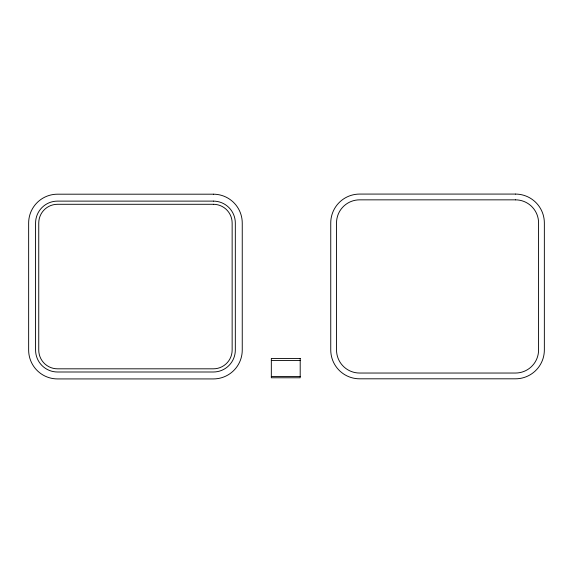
<?xml version="1.0" encoding="UTF-8"?>
<svg xmlns="http://www.w3.org/2000/svg" width="573" height="573" viewBox="0 0 573 573"><rect width="100%" height="100%" fill="white"/><g stroke="black" fill="none" stroke-linecap="round" stroke-linejoin="round"><path stroke-width="0.86" d="M271.33 360.453L300.195 360.453M271.33 376.554L300.195 376.554M515.485 194.075L359.615 194.075A28.865 28.865 0 0 0 330.75 222.94L330.75 349.945A28.865 28.865 0 0 0 359.615 378.81L515.485 378.81A28.865 28.865 0 0 0 544.35 349.945L544.35 222.94A28.865 28.865 0 0 0 515.485 194.075M213.385 194.19L57.515 194.19A28.865 28.865 0 0 0 28.65 223.055L28.65 350.06A28.865 28.865 0 0 0 57.515 378.925L213.385 378.925A28.865 28.865 0 0 0 242.25 350.06L242.25 223.055A28.865 28.865 0 0 0 213.385 194.19M515.485 199.848L359.615 199.848A23.092 23.092 0 0 0 336.523 222.94L336.523 349.945A23.092 23.092 0 0 0 359.615 373.037L515.485 373.037A23.092 23.092 0 0 0 538.577 349.945L538.577 222.94A23.092 23.092 0 0 0 515.485 199.848M213.385 201.116L57.515 201.116A21.939 21.939 0 0 0 35.576 223.055L35.576 350.06A21.939 21.939 0 0 0 57.515 371.999L213.385 371.999A21.939 21.939 0 0 0 235.324 350.06L235.324 223.055A21.939 21.939 0 0 0 213.385 201.116M213.385 204.289L57.515 204.289A18.759 18.759 0 0 0 38.749 223.055L38.749 350.06A18.759 18.759 0 0 0 57.515 368.819L213.385 368.819A18.759 18.759 0 0 0 232.144 350.06L232.144 223.055A18.759 18.759 0 0 0 213.385 204.289M300.195 358.433L271.33 358.433L271.33 377.772L300.195 377.772L300.195 358.433"/></g></svg>
